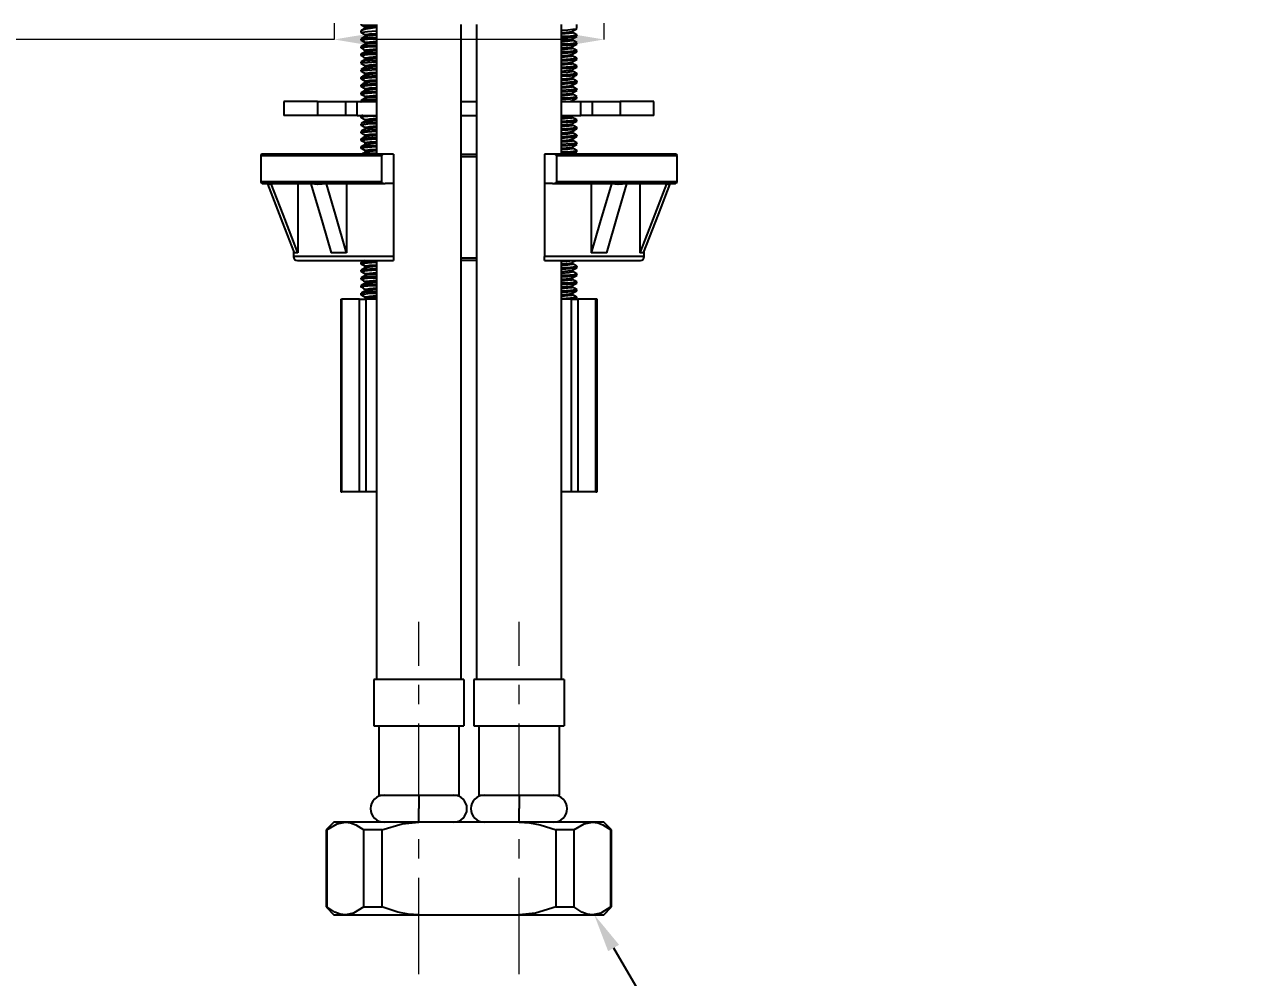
# Model space of a CAD drawing. Extents: x 0 to 790, y 0 to 579.
# Drawn here: x 161.2 to 320.1, y 122.2 to 245.8 of the extents above; entities that cross this region are included whole.
import ezdxf
from ezdxf import colors
from ezdxf.entities.mleader import LeaderData, LeaderLine
from ezdxf.math import Vec2, Vec3

# ---------------------------------------------------------------- set-up
doc = ezdxf.new("R2010")
doc.units = 0
doc.header["$LTSCALE"] = 10
doc.header["$MEASUREMENT"] = 0
doc.header["$PDMODE"] = 3
doc.header["$PDSIZE"] = -10
doc.linetypes.add('CENTER', pattern=[2, 1.25, -0.25, 0.25, -0.25])
doc.layers.get('0').update_dxf_attribs({"linetype": 'CONTINUOUS'})
doc.layers.get('DEFPOINTS').update_dxf_attribs({"linetype": 'CONTINUOUS'})
doc.layers.add('1', color=7, linetype='CONTINUOUS')
doc.layers.add('BODY', color=7, linetype='CONTINUOUS')
doc.styles.add('Daelim Dimension', font='NanumGothic_1.ttf')
doc.styles.get("Standard").update_dxf_attribs({"font": 'GulimChe.ttf'})
doc.dimstyles.new('DEFAULT', dxfattribs={"dimscale": 2, "dimtxt": 2, "dimasz": 2, "dimexe": 0, "dimexo": 2, "dimgap": 1, "dimtad": 1, "dimdec": 0, "dimzin": 9, "dimdsep": 46, "dimtxsty": 'Daelim Dimension', "dimcen": 0.5, "dimclrd": 5, "dimclre": 5, "dimclrt": 256, "dimadec": 1, "dimazin": 0, "dimtfac": 1, "dimtdec": 0, "dimtix": 1, "dimtmove": 0, "dimatfit": 3, "dimfxl": 1, "dimtolj": 1, "dimtzin": 1, "dimlwd": 9, "dimlwe": 9, "dimarcsym": 0})

# ---------------------------------------------------------------- blocks, each defined once
blk = doc.blocks.new('*D9')
at = {"color": 5, "lineweight": 9, "ltscale": 0.5, "transparency": 16777216}
for p, q in [((201.33, 245.98), (201.33, 243.87)), ((236.33, 245.98), (236.33, 243.87)), ((201.33, 243.87), (88.63, 243.87)), ((232.33, 243.87), (205.33, 243.87))]:
    blk.add_line(p, q, dxfattribs=at)
at = {"color": 5, "ltscale": 0.5, "transparency": 16777216}
for points in [[(205.33, 244.53), (205.33, 243.2), (201.33, 243.87)], [(232.33, 244.53), (232.33, 243.2), (236.33, 243.87)]]:
    blk.add_solid(points, dxfattribs=at)
at = {"layer": 'DEFPOINTS', "color": 0, "ltscale": 0.5, "transparency": 16777216}
for p in [(236.33, 243.87), (201.33, 241.98), (236.33, 241.98)]:
    blk.add_point(p, dxfattribs=at)
at = {"color": 7, "ltscale": 0.5, "transparency": 16777216, "insert": (132.82, 252.5), "char_height": 10, "attachment_point": 5, "style": 'Daelim Dimension'}
blk.add_mtext('\\A1;설치구멍 %%C35', dxfattribs=at)

msp = doc.modelspace()

# ---------------------------------------------------------------- linework, layer by layer
at = {"layer": '1', "color": 7, "linetype": 'Continuous'}
for p, q in [((204.81, 245.81), (204.81, 245.76)), ((204.81, 244.97), (204.81, 244.78)), ((205.3, 245.29), (205.3, 245.29)), ((206.81, 245.81), (206.81, 229.01)), ((217.81, 160.87), (217.81, 245.81)), ((219.81, 245.81), (219.81, 160.87)), ((230.81, 229.01), (230.81, 245.81)), ((232.81, 245.28), (232.81, 245.81)), ((204.81, 243.95), (204.81, 243.78)), ((232.81, 244.28), (232.81, 244.45)), ((232.81, 243.28), (232.81, 243.45)), ((204.81, 242.95), (204.81, 242.78)), ((204.81, 241.95), (204.81, 241.78)), ((232.81, 242.28), (232.81, 242.45)), ((204.81, 240.95), (204.81, 240.78)), ((204.81, 239.95), (204.81, 239.78)), ((232.81, 241.28), (232.81, 241.45)), ((232.81, 240.28), (232.81, 240.45)), ((204.81, 238.95), (204.81, 238.78)), ((232.26, 238.96), (232.26, 238.96)), ((232.81, 239.28), (232.81, 239.45)), ((232.81, 238.28), (232.81, 238.45)), ((204.81, 237.95), (204.81, 237.78)), ((204.81, 236.95), (204.81, 236.78)), ((232.24, 237.75), (232.24, 237.95)), ((232.81, 237.28), (232.81, 237.45)), ((194.81, 235.81), (194.81, 234.01)), ((199.18, 235.81), (194.81, 235.81)), ((199.18, 235.81), (202.81, 235.81)), ((199.18, 235.81), (199.18, 234.01)), ((202.81, 235.81), (204.31, 235.81)), ((202.81, 235.81), (202.81, 234.01)), ((204.31, 235.81), (206.81, 235.81)), ((204.31, 234.01), (204.31, 235.81)), ((204.81, 235.95), (204.81, 235.81)), ((217.81, 235.81), (219.81, 235.81)), ((230.81, 235.81), (233.31, 235.81)), ((232.81, 236.28), (232.81, 236.45)), ((233.31, 235.81), (234.81, 235.81)), ((233.31, 234.01), (233.31, 235.81)), ((234.81, 235.81), (238.45, 235.81)), ((234.81, 235.81), (234.81, 234.01)), ((242.81, 235.81), (238.45, 235.81)), ((238.45, 235.81), (238.45, 234.01)), ((242.81, 234.01), (242.81, 235.81)), ((199.18, 234.01), (194.81, 234.01)), ((202.81, 234.01), (199.18, 234.01)), ((204.31, 234.01), (202.81, 234.01)), ((204.31, 234.01), (206.81, 234.01)), ((204.81, 233.95), (204.81, 233.78)), ((217.81, 234.01), (219.81, 234.01)), ((230.81, 234.01), (233.31, 234.01)), ((234.81, 234.01), (233.31, 234.01)), ((238.45, 234.01), (234.81, 234.01)), ((242.81, 234.01), (238.45, 234.01)), ((204.81, 232.95), (204.81, 232.78)), ((232.81, 233.28), (232.81, 233.45)), ((232.81, 232.28), (232.81, 232.45)), ((204.81, 231.95), (204.81, 231.78)), ((204.81, 230.95), (204.81, 230.78)), ((205.37, 230.26), (205.37, 230.45)), ((205.4, 230.49), (205.4, 230.49)), ((232.26, 230.77), (232.25, 230.78)), ((232.81, 231.28), (232.81, 231.45)), ((232.81, 230.28), (232.81, 230.45)), ((191.81, 228.81), (191.81, 225.41)), ((191.81, 228.81), (207.46, 228.81)), ((207.95, 229.01), (192.01, 229.01)), ((204.81, 229.95), (204.81, 229.78)), ((207.46, 228.81), (207.46, 225.41)), ((209.01, 229.01), (207.95, 229.01)), ((209.01, 229.01), (209.01, 225.21)), ((217.81, 229.01), (219.81, 229.01)), ((229.67, 229.01), (228.61, 229.01)), ((228.61, 229.01), (228.61, 225.21)), ((245.61, 229.01), (229.67, 229.01)), ((230.16, 228.81), (230.16, 225.41)), ((230.16, 228.81), (245.81, 228.81)), ((232.81, 229.28), (232.81, 229.45)), ((245.81, 225.41), (245.81, 228.81)), ((217.81, 228.71), (219.81, 228.71)), ((207.46, 225.41), (191.81, 225.41)), ((192.01, 225.21), (207.95, 225.21)), ((192.69, 225.21), (192.69, 225.16)), ((193.16, 225.21), (193.16, 225.16)), ((196.63, 225.21), (196.63, 216.21)), ((198.33, 225.21), (198.33, 225.16)), ((200.34, 225.21), (200.34, 225.16)), ((202.95, 225.21), (202.95, 216.21)), ((209.01, 225.21), (207.95, 225.21)), ((209.01, 225.21), (209.01, 215.71)), ((228.61, 225.21), (228.61, 215.71)), ((229.67, 225.21), (228.61, 225.21)), ((229.67, 225.21), (245.61, 225.21)), ((245.81, 225.41), (230.16, 225.41)), ((234.68, 225.21), (234.68, 216.21)), ((237.29, 225.21), (237.29, 225.16)), ((239.29, 225.21), (239.29, 225.16)), ((241, 225.21), (241, 216.21)), ((244.46, 225.21), (244.46, 225.16)), ((244.93, 225.21), (244.93, 225.16)), ((196.06, 216.46), (196.06, 215.71)), ((196.63, 216.21), (196.16, 216.21)), ((202.95, 216.21), (200.94, 216.21)), ((236.69, 216.21), (234.68, 216.21)), ((241.47, 216.21), (241, 216.21)), ((241.56, 215.71), (241.56, 216.46)), ((209.01, 215.71), (196.06, 215.71)), ((196.56, 215.21), (209.01, 215.21)), ((204.81, 214.95), (204.81, 214.78)), ((206.81, 215.21), (206.81, 160.87)), ((219.81, 215.51), (217.81, 215.51)), ((219.81, 215.21), (217.81, 215.21)), ((241.56, 215.71), (228.61, 215.71)), ((228.61, 215.21), (241.06, 215.21)), ((230.81, 160.87), (230.81, 215.21)), ((232.25, 214.78), (232.25, 214.78)), ((204.81, 213.95), (204.81, 213.78)), ((204.81, 212.95), (204.81, 212.78)), ((205.36, 213.26), (205.36, 213.27)), ((232.81, 214.28), (232.81, 214.45)), ((232.81, 213.28), (232.81, 213.45)), ((204.81, 211.95), (204.81, 211.78)), ((232.81, 212.28), (232.81, 212.45)), ((232.81, 211.28), (232.81, 211.45)), ((202.19, 210.21), (202.19, 185.21)), ((202.19, 210.21), (202.33, 210.21)), ((204.63, 210.21), (202.33, 210.21)), ((202.33, 185.21), (202.33, 210.21)), ((204.63, 185.21), (204.63, 210.21)), ((204.63, 210.21), (205.5, 210.21)), ((204.81, 210.95), (204.81, 210.78)), ((206.81, 210.21), (205.5, 210.21)), ((205.5, 185.21), (205.5, 210.21)), ((232.12, 210.21), (230.81, 210.21)), ((232.12, 185.21), (232.12, 210.21)), ((232.12, 210.21), (232.99, 210.21)), ((232.81, 210.28), (232.81, 210.45)), ((235.29, 210.21), (232.99, 210.21)), ((232.99, 185.21), (232.99, 210.21)), ((235.43, 210.21), (235.29, 210.21)), ((235.29, 185.21), (235.29, 210.21)), ((235.43, 185.21), (235.43, 210.21)), ((202.19, 185.21), (202.33, 185.21)), ((204.63, 185.21), (202.33, 185.21)), ((205.5, 185.21), (204.63, 185.21)), ((206.81, 185.21), (205.5, 185.21)), ((232.12, 185.21), (230.81, 185.21)), ((232.99, 185.21), (232.12, 185.21)), ((235.29, 185.21), (232.99, 185.21)), ((235.29, 185.21), (235.43, 185.21)), ((218.16, 160.87), (206.46, 160.87)), ((206.46, 160.87), (206.46, 154.87)), ((218.16, 160.87), (218.16, 154.87)), ((231.16, 160.87), (219.46, 160.87)), ((219.46, 160.87), (219.46, 154.87)), ((231.16, 160.87), (231.16, 154.87)), ((206.46, 154.87), (218.16, 154.87)), ((207.11, 154.87), (207.11, 145.87)), ((217.51, 154.87), (217.51, 145.87)), ((219.46, 154.87), (231.16, 154.87)), ((220.11, 154.87), (220.11, 145.87)), ((230.51, 154.87), (230.51, 145.87)), ((207.11, 145.87), (217.51, 145.87)), ((212.31, 145.87), (212.31, 144.12)), ((220.11, 145.87), (230.51, 145.87)), ((225.31, 145.87), (225.31, 144.12)), ((212.31, 142.37), (212.31, 144.12)), ((225.31, 142.37), (225.31, 144.12)), ((201.31, 142.37), (200.31, 141.37)), ((202.79, 142.37), (201.31, 142.37)), ((212.31, 142.37), (202.79, 142.37)), ((218.81, 142.37), (212.31, 142.37)), ((225.31, 142.37), (218.81, 142.37)), ((234.84, 142.37), (225.31, 142.37)), ((236.31, 142.37), (234.84, 142.37)), ((237.31, 141.37), (236.31, 142.37)), ((200.31, 141.37), (200.31, 131.37)), ((200.39, 141.37), (200.31, 141.37)), ((200.39, 141.37), (200.39, 131.37)), ((205.18, 131.37), (205.18, 141.37)), ((207.52, 141.37), (205.18, 141.37)), ((207.52, 141.37), (207.52, 131.37)), ((232.44, 141.37), (230.11, 141.37)), ((230.11, 131.37), (230.11, 141.37)), ((232.44, 141.37), (232.44, 131.37)), ((237.31, 141.37), (237.24, 141.37)), ((237.24, 131.37), (237.24, 141.37)), ((237.31, 131.37), (237.31, 141.37)), ((200.31, 131.37), (201.31, 130.37)), ((200.31, 131.37), (200.39, 131.37)), ((201.31, 130.37), (202.79, 130.37)), ((202.79, 130.37), (212.31, 130.37)), ((205.18, 131.37), (207.52, 131.37)), ((212.31, 130.37), (218.81, 130.37)), ((218.81, 130.37), (225.31, 130.37)), ((225.31, 130.37), (234.84, 130.37)), ((230.11, 131.37), (232.44, 131.37)), ((234.84, 130.37), (236.31, 130.37)), ((236.31, 130.37), (237.31, 131.37)), ((237.24, 131.37), (237.31, 131.37))]:
    msp.add_line(p, q, dxfattribs=at)
for points in [[(204.81, 245.76, 0), (204.81, 245.76, 0), (204.81, 245.76, 0), (204.81, 245.76, 0), (204.82, 245.75, 0), (204.95, 245.75, 0), (206.8, 245.71, 0)], [(204.85, 245.03, 0), (204.82, 245, 0), (204.81, 244.97, 0)], [(204.81, 244.78, 0), (204.82, 244.8, 0), (204.85, 244.81, 0), (204.95, 244.83, 0), (205.65, 244.91, 0), (206.8, 244.98, 0)], [(204.82, 244.77, 0), (205.13, 244.59, 0), (205.38, 244.45, 0)], [(204.85, 245.75, 0), (205.3, 245.49, 0)], [(206.81, 245.41, 0), (206.06, 245.31, 0), (205.46, 245.21, 0), (204.89, 245.05, 0)], [(205.31, 245.3, 0), (204.91, 245.07, 0)], [(205.3, 245.49, 0), (205.33, 245.51, 0), (205.37, 245.52, 0), (205.48, 245.55, 0), (205.82, 245.59, 0), (206.8, 245.66, 0)], [(205.3, 245.5, 0), (205.3, 245.29, 0)], [(205.31, 245.3, 0), (205.4, 245.33, 0), (205.52, 245.35, 0), (205.86, 245.39, 0), (206.8, 245.46, 0)], [(230.82, 245.09, 0), (231.65, 245.14, 0), (232.29, 245.19, 0), (232.66, 245.23, 0), (232.8, 245.27, 0)], [(230.83, 244.78, 0), (231.42, 244.83, 0), (231.88, 244.87, 0), (232.14, 244.91, 0), (232.24, 244.95, 0)], [(230.83, 244.58, 0), (231.81, 244.67, 0), (232.21, 244.73, 0), (232.25, 244.75, 0), (232.26, 244.76, 0), (232.26, 244.77, 0), (232.25, 244.78, 0)], [(232.24, 244.95, 0), (232.56, 245.13, 0), (232.8, 245.27, 0)], [(232.26, 244.76, 0), (232.26, 244.87, 0), (232.26, 244.96, 0)], [(232.8, 244.46, 0), (232.5, 244.63, 0), (232.26, 244.77, 0)], [(204.81, 243.78, 0), (204.82, 243.8, 0), (204.85, 243.81, 0), (204.95, 243.83, 0), (205.65, 243.9, 0), (206.8, 243.98, 0)], [(205.38, 244.28, 0), (205.06, 244.1, 0), (204.82, 243.96, 0)], [(206.8, 244.14, 0), (205.97, 244.09, 0), (205.32, 244.04, 0), (204.95, 244, 0), (204.86, 243.97, 0), (204.82, 243.96, 0)], [(204.82, 243.77, 0), (205.12, 243.59, 0), (205.36, 243.46, 0)], [(205.38, 243.28, 0), (205.07, 243.1, 0), (204.82, 242.96, 0)], [(206.8, 243.14, 0), (205.98, 243.09, 0), (205.33, 243.04, 0), (204.96, 243, 0), (204.83, 242.96, 0)], [(205.36, 244.46, 0), (205.37, 244.48, 0), (205.39, 244.49, 0), (205.46, 244.51, 0), (205.96, 244.58, 0), (206.81, 244.65, 0)], [(205.36, 244.46, 0), (205.36, 244.36, 0), (205.36, 244.27, 0)], [(205.36, 244.26, 0), (205.37, 244.28, 0), (205.39, 244.29, 0), (205.46, 244.31, 0), (205.96, 244.38, 0), (206.81, 244.45, 0)], [(205.36, 243.46, 0), (205.37, 243.48, 0), (205.39, 243.49, 0), (205.46, 243.51, 0), (205.96, 243.58, 0), (206.8, 243.65, 0)], [(205.36, 243.46, 0), (205.36, 243.36, 0), (205.36, 243.27, 0)], [(205.38, 243.45, 0), (205.37, 243.45, 0), (205.36, 243.46, 0)], [(205.38, 243.28, 0), (205.47, 243.31, 0), (205.6, 243.33, 0), (205.93, 243.37, 0), (206.8, 243.45, 0)], [(230.81, 243.78, 0), (231.65, 243.85, 0), (232.16, 243.92, 0), (232.24, 243.94, 0), (232.25, 243.95, 0), (232.26, 243.96, 0)], [(230.81, 243.58, 0), (231.65, 243.65, 0), (232.16, 243.72, 0), (232.24, 243.74, 0), (232.25, 243.75, 0), (232.26, 243.76, 0)], [(230.82, 244.09, 0), (231.66, 244.14, 0), (232.31, 244.19, 0), (232.68, 244.23, 0), (232.76, 244.25, 0), (232.8, 244.27, 0)], [(230.82, 243.09, 0), (231.64, 243.14, 0), (232.29, 243.19, 0), (232.66, 243.23, 0), (232.79, 243.26, 0)], [(232.81, 244.45, 0), (232.8, 244.43, 0), (232.78, 244.42, 0), (232.67, 244.4, 0), (231.97, 244.32, 0), (230.83, 244.25, 0)], [(232.81, 243.45, 0), (232.8, 243.43, 0), (232.78, 243.42, 0), (232.67, 243.4, 0), (231.97, 243.32, 0), (230.83, 243.25, 0)], [(232.24, 242.94, 0), (232.56, 243.13, 0), (232.8, 243.27, 0)], [(232.25, 243.95, 0), (232.56, 244.13, 0), (232.81, 244.27, 0)], [(232.26, 243.76, 0), (232.26, 243.87, 0), (232.26, 243.96, 0)], [(232.8, 243.46, 0), (232.5, 243.63, 0), (232.26, 243.77, 0)], [(204.81, 242.78, 0), (204.82, 242.79, 0), (204.85, 242.81, 0), (204.95, 242.83, 0), (205.65, 242.9, 0), (206.8, 242.98, 0)], [(205.37, 242.28, 0), (205.06, 242.1, 0), (204.81, 241.96, 0)], [(204.81, 241.78, 0), (204.82, 241.8, 0), (204.85, 241.81, 0), (204.95, 241.83, 0), (205.65, 241.91, 0), (206.8, 241.98, 0)], [(204.82, 242.77, 0), (205.13, 242.59, 0), (205.38, 242.45, 0)], [(206.8, 242.14, 0), (205.96, 242.09, 0), (205.31, 242.04, 0), (204.95, 241.99, 0), (204.86, 241.97, 0), (204.82, 241.96, 0)], [(204.82, 241.77, 0), (205.14, 241.59, 0), (205.38, 241.45, 0)], [(205.36, 242.46, 0), (205.37, 242.48, 0), (205.39, 242.49, 0), (205.46, 242.51, 0), (205.97, 242.58, 0), (206.81, 242.65, 0)], [(205.36, 242.46, 0), (205.36, 242.36, 0), (205.36, 242.27, 0)], [(205.36, 241.46, 0), (205.37, 241.48, 0), (205.39, 241.49, 0), (205.46, 241.51, 0), (205.97, 241.58, 0), (206.81, 241.65, 0)], [(205.37, 242.28, 0), (205.46, 242.31, 0), (205.59, 242.33, 0), (205.92, 242.37, 0), (206.81, 242.45, 0)], [(230.82, 242.09, 0), (231.66, 242.14, 0), (232.31, 242.19, 0), (232.67, 242.23, 0), (232.76, 242.25, 0), (232.8, 242.27, 0)], [(230.82, 241.78, 0), (231.66, 241.85, 0), (232.16, 241.92, 0), (232.23, 241.94, 0), (232.25, 241.95, 0), (232.26, 241.96, 0)], [(230.82, 241.58, 0), (231.66, 241.65, 0), (232.16, 241.72, 0), (232.23, 241.74, 0), (232.25, 241.75, 0), (232.26, 241.76, 0)], [(230.83, 242.78, 0), (231.41, 242.83, 0), (231.87, 242.87, 0), (232.13, 242.91, 0), (232.24, 242.94, 0)], [(230.83, 242.58, 0), (231.66, 242.65, 0), (232.16, 242.72, 0), (232.24, 242.74, 0), (232.26, 242.75, 0), (232.26, 242.76, 0)], [(232.81, 242.45, 0), (232.8, 242.43, 0), (232.78, 242.42, 0), (232.67, 242.4, 0), (231.97, 242.33, 0), (230.83, 242.25, 0)], [(232.26, 242.77, 0), (232.25, 242.78, 0), (232.25, 242.78, 0)], [(232.25, 241.95, 0), (232.56, 242.13, 0), (232.81, 242.27, 0)], [(232.81, 241.46, 0), (232.5, 241.64, 0), (232.25, 241.78, 0)], [(232.26, 242.76, 0), (232.26, 242.87, 0), (232.26, 242.96, 0)], [(232.81, 242.46, 0), (232.5, 242.63, 0), (232.26, 242.77, 0)], [(232.26, 241.76, 0), (232.26, 241.87, 0), (232.26, 241.96, 0)], [(204.81, 240.78, 0), (204.82, 240.8, 0), (204.85, 240.81, 0), (204.95, 240.83, 0), (205.65, 240.9, 0), (206.8, 240.98, 0)], [(204.81, 239.78, 0), (204.82, 239.79, 0), (204.85, 239.81, 0), (204.95, 239.83, 0), (205.65, 239.9, 0), (206.8, 239.98, 0)], [(205.38, 241.28, 0), (205.07, 241.1, 0), (204.82, 240.96, 0)], [(204.82, 240.77, 0), (205.12, 240.6, 0), (205.36, 240.46, 0)], [(205.38, 240.28, 0), (205.07, 240.1, 0), (204.82, 239.96, 0)], [(206.8, 240.14, 0), (205.97, 240.09, 0), (205.32, 240.04, 0), (204.96, 240, 0), (204.82, 239.96, 0)], [(206.8, 241.14, 0), (205.97, 241.09, 0), (205.32, 241.04, 0), (204.96, 241, 0), (204.83, 240.96, 0)], [(205.36, 241.46, 0), (205.36, 241.36, 0), (205.36, 241.27, 0)], [(205.36, 241.26, 0), (205.37, 241.28, 0), (205.39, 241.29, 0), (205.46, 241.31, 0), (205.97, 241.38, 0), (206.81, 241.45, 0)], [(205.36, 240.46, 0), (205.37, 240.48, 0), (205.39, 240.49, 0), (205.46, 240.51, 0), (205.96, 240.58, 0), (206.8, 240.65, 0)], [(205.36, 240.46, 0), (205.36, 240.36, 0), (205.36, 240.27, 0)], [(205.38, 240.28, 0), (205.46, 240.31, 0), (205.59, 240.33, 0), (205.92, 240.37, 0), (206.8, 240.45, 0)], [(230.82, 241.09, 0), (231.65, 241.14, 0), (232.3, 241.19, 0), (232.67, 241.23, 0), (232.76, 241.25, 0), (232.8, 241.27, 0)], [(230.82, 240.78, 0), (231.65, 240.85, 0), (232.16, 240.92, 0), (232.24, 240.94, 0), (232.25, 240.95, 0), (232.26, 240.96, 0)], [(230.82, 240.58, 0), (231.66, 240.65, 0), (232.16, 240.72, 0), (232.24, 240.74, 0), (232.25, 240.75, 0), (232.26, 240.76, 0)], [(230.82, 240.09, 0), (231.97, 240.16, 0), (232.67, 240.23, 0), (232.78, 240.26, 0), (232.8, 240.27, 0), (232.81, 240.28, 0)], [(232.81, 241.45, 0), (232.8, 241.43, 0), (232.78, 241.42, 0), (232.67, 241.4, 0), (231.97, 241.32, 0), (230.83, 241.25, 0)], [(232.81, 240.45, 0), (232.8, 240.43, 0), (232.78, 240.42, 0), (232.67, 240.4, 0), (231.97, 240.32, 0), (230.83, 240.25, 0)], [(230.83, 239.78, 0), (231.42, 239.83, 0), (231.88, 239.87, 0), (232.15, 239.92, 0), (232.25, 239.95, 0)], [(232.25, 240.95, 0), (232.56, 241.13, 0), (232.8, 241.27, 0)], [(232.8, 240.46, 0), (232.49, 240.64, 0), (232.25, 240.78, 0)], [(232.25, 239.95, 0), (232.56, 240.13, 0), (232.81, 240.27, 0)], [(232.26, 240.76, 0), (232.26, 240.87, 0), (232.26, 240.96, 0)], [(232.26, 239.76, 0), (232.26, 239.87, 0), (232.26, 239.96, 0)], [(206.8, 239.14, 0), (205.65, 239.07, 0), (204.95, 238.99, 0), (204.85, 238.97, 0), (204.82, 238.96, 0), (204.81, 238.95, 0)], [(204.81, 238.78, 0), (204.82, 238.79, 0), (204.85, 238.81, 0), (204.95, 238.83, 0), (205.65, 238.9, 0), (206.8, 238.98, 0)], [(204.82, 239.77, 0), (205.12, 239.59, 0), (205.36, 239.46, 0)], [(205.38, 239.28, 0), (205.07, 239.1, 0), (204.82, 238.96, 0)], [(204.82, 238.77, 0), (205.12, 238.59, 0), (205.36, 238.46, 0)], [(205.36, 239.46, 0), (205.37, 239.48, 0), (205.39, 239.49, 0), (205.46, 239.51, 0), (205.96, 239.58, 0), (206.81, 239.65, 0)], [(205.36, 239.46, 0), (205.36, 239.36, 0), (205.36, 239.27, 0)], [(205.36, 238.46, 0), (205.37, 238.48, 0), (205.39, 238.49, 0), (205.46, 238.51, 0), (205.97, 238.58, 0), (206.8, 238.65, 0)], [(205.36, 238.46, 0), (205.36, 238.36, 0), (205.36, 238.27, 0)], [(205.36, 238.26, 0), (205.37, 238.28, 0), (205.39, 238.29, 0), (205.46, 238.31, 0), (205.97, 238.38, 0), (206.8, 238.45, 0)], [(205.38, 239.28, 0), (205.47, 239.31, 0), (205.6, 239.33, 0), (205.93, 239.37, 0), (206.81, 239.45, 0)], [(230.82, 239.09, 0), (231.97, 239.16, 0), (232.67, 239.23, 0), (232.78, 239.26, 0), (232.8, 239.27, 0), (232.81, 239.28, 0)], [(230.82, 238.78, 0), (231.41, 238.83, 0), (231.87, 238.87, 0), (232.14, 238.91, 0), (232.24, 238.95, 0)], [(230.82, 238.58, 0), (231.66, 238.65, 0), (232.16, 238.72, 0), (232.24, 238.74, 0), (232.26, 238.75, 0), (232.26, 238.76, 0)], [(230.83, 239.58, 0), (231.66, 239.65, 0), (232.16, 239.72, 0), (232.24, 239.74, 0), (232.26, 239.75, 0), (232.26, 239.76, 0)], [(232.81, 239.45, 0), (232.8, 239.43, 0), (232.78, 239.42, 0), (232.67, 239.4, 0), (231.97, 239.32, 0), (230.83, 239.25, 0)], [(232.8, 238.46, 0), (232.81, 238.45, 0), (232.81, 238.44, 0), (232.79, 238.43, 0), (232.72, 238.41, 0), (232.42, 238.36, 0), (231.91, 238.32, 0), (230.83, 238.25, 0)], [(232.24, 238.94, 0), (232.56, 239.13, 0), (232.8, 239.27, 0)], [(232.8, 239.46, 0), (232.5, 239.63, 0), (232.26, 239.77, 0)], [(232.26, 238.76, 0), (232.26, 238.87, 0), (232.26, 238.96, 0)], [(232.81, 238.46, 0), (232.5, 238.63, 0), (232.26, 238.77, 0)], [(205.37, 238.28, 0), (205.06, 238.1, 0), (204.81, 237.96, 0)], [(204.81, 237.78, 0), (204.82, 237.8, 0), (204.85, 237.81, 0), (204.95, 237.83, 0), (205.65, 237.91, 0), (206.8, 237.98, 0)], [(206.8, 237.14, 0), (205.65, 237.07, 0), (204.95, 237, 0), (204.85, 236.97, 0), (204.82, 236.96, 0), (204.81, 236.95, 0)], [(204.81, 236.78, 0), (204.82, 236.8, 0), (204.85, 236.81, 0), (204.95, 236.83, 0), (205.65, 236.9, 0), (206.8, 236.98, 0)], [(204.81, 236.77, 0), (205.13, 236.59, 0), (205.37, 236.45, 0)], [(206.8, 238.14, 0), (205.96, 238.09, 0), (205.31, 238.04, 0), (204.95, 237.99, 0), (204.86, 237.98, 0), (204.82, 237.96, 0)], [(204.82, 237.77, 0), (205.13, 237.59, 0), (205.36, 237.46, 0)], [(205.38, 237.28, 0), (205.07, 237.1, 0), (204.82, 236.96, 0)], [(205.36, 237.46, 0), (205.37, 237.48, 0), (205.39, 237.49, 0), (205.46, 237.51, 0), (205.96, 237.58, 0), (206.8, 237.65, 0)], [(205.36, 237.46, 0), (205.36, 237.36, 0), (205.36, 237.27, 0)], [(205.38, 237.28, 0), (205.47, 237.31, 0), (205.59, 237.33, 0), (205.92, 237.37, 0), (206.8, 237.45, 0)], [(230.82, 238.09, 0), (231.64, 238.14, 0), (232.28, 238.19, 0), (232.65, 238.23, 0), (232.79, 238.26, 0)], [(230.82, 237.78, 0), (231.41, 237.83, 0), (231.88, 237.87, 0), (232.14, 237.91, 0), (232.24, 237.95, 0)], [(230.82, 237.58, 0), (231.41, 237.63, 0), (231.88, 237.67, 0), (232.14, 237.71, 0), (232.24, 237.75, 0)], [(230.82, 237.09, 0), (231.66, 237.14, 0), (232.31, 237.19, 0), (232.67, 237.23, 0), (232.76, 237.25, 0), (232.8, 237.27, 0)], [(230.82, 236.78, 0), (231.42, 236.83, 0), (231.89, 236.88, 0), (232.15, 236.92, 0), (232.25, 236.95, 0)], [(230.82, 236.58, 0), (231.66, 236.65, 0), (232.16, 236.72, 0), (232.24, 236.74, 0), (232.25, 236.75, 0), (232.26, 236.76, 0)], [(232.79, 237.43, 0), (232.67, 237.4, 0), (232.49, 237.37, 0), (232.03, 237.33, 0), (230.83, 237.25, 0)], [(232.07, 237.9, 0), (232.36, 238.08, 0), (232.59, 238.22, 0)], [(232.24, 237.95, 0), (232.26, 237.96, 0), (232.26, 237.96, 0), (232.26, 237.97, 0), (232.25, 237.98, 0)], [(232.24, 237.75, 0), (232.26, 237.76, 0), (232.26, 237.76, 0), (232.26, 237.77, 0), (232.24, 237.78, 0)], [(232.72, 237.48, 0), (232.45, 237.64, 0), (232.24, 237.76, 0)], [(232.8, 236.46, 0), (232.49, 236.64, 0), (232.24, 236.78, 0)], [(232.25, 237.95, 0), (232.55, 238.12, 0), (232.79, 238.26, 0)], [(232.25, 237.78, 0), (232.25, 237.88, 0), (232.25, 237.95, 0)], [(232.79, 237.43, 0), (232.49, 237.61, 0), (232.25, 237.75, 0)], [(232.25, 236.95, 0), (232.56, 237.13, 0), (232.81, 237.27, 0)], [(232.26, 236.76, 0), (232.26, 236.87, 0), (232.26, 236.96, 0)], [(232.79, 238.26, 0), (232.81, 238.27, 0), (232.81, 238.28, 0)], [(232.81, 237.45, 0), (232.81, 237.44, 0), (232.79, 237.43, 0)], [(204.81, 235.78, 0), (204.82, 235.79, 0), (204.85, 235.81, 0), (204.95, 235.83, 0), (205.65, 235.9, 0), (206.8, 235.98, 0)], [(205.38, 236.28, 0), (205.06, 236.1, 0), (204.82, 235.96, 0)], [(206.8, 236.14, 0), (205.97, 236.09, 0), (205.32, 236.04, 0), (204.96, 235.99, 0), (204.86, 235.98, 0), (204.82, 235.96, 0)], [(205.36, 236.46, 0), (205.37, 236.48, 0), (205.39, 236.49, 0), (205.46, 236.51, 0), (205.96, 236.58, 0), (206.8, 236.65, 0)], [(205.36, 236.46, 0), (205.36, 236.36, 0), (205.36, 236.27, 0)], [(205.38, 236.28, 0), (205.47, 236.31, 0), (205.59, 236.33, 0), (205.92, 236.37, 0), (206.8, 236.45, 0)], [(230.82, 236.09, 0), (231.97, 236.16, 0), (232.67, 236.23, 0), (232.78, 236.26, 0), (232.8, 236.27, 0), (232.81, 236.28, 0)], [(232.81, 236.45, 0), (232.8, 236.43, 0), (232.78, 236.42, 0), (232.67, 236.4, 0), (231.97, 236.32, 0), (230.83, 236.25, 0)], [(231.22, 235.81, 0), (231.98, 235.89, 0), (232.17, 235.92, 0), (232.25, 235.95, 0)], [(232.25, 235.95, 0), (232.56, 236.13, 0), (232.81, 236.27, 0)], [(232.26, 235.81, 0), (232.26, 235.89, 0), (232.26, 235.96, 0)], [(204.82, 233.77, 0), (204.81, 233.78, 0), (204.82, 233.79, 0), (204.83, 233.8, 0), (204.9, 233.82, 0), (205.2, 233.86, 0), (205.7, 233.91, 0), (206.8, 233.98, 0)], [(204.91, 234.01, 0), (204.86, 233.98, 0), (204.82, 233.96, 0)], [(204.82, 233.77, 0), (205.13, 233.59, 0), (205.38, 233.45, 0)], [(205.06, 234.01, 0), (204.95, 233.99, 0), (204.89, 233.98, 0), (204.85, 233.97, 0), (204.83, 233.96, 0)], [(205.36, 233.46, 0), (205.37, 233.48, 0), (205.39, 233.49, 0), (205.46, 233.51, 0), (205.96, 233.58, 0), (206.8, 233.65, 0)], [(230.82, 233.78, 0), (231.41, 233.83, 0), (231.87, 233.87, 0), (232.14, 233.91, 0), (232.24, 233.95, 0)], [(230.82, 233.58, 0), (231.66, 233.65, 0), (232.16, 233.72, 0), (232.24, 233.74, 0), (232.25, 233.75, 0), (232.26, 233.76, 0)], [(232.24, 233.95, 0), (232.31, 233.98, 0), (232.36, 234.01, 0)], [(232.8, 233.46, 0), (232.49, 233.64, 0), (232.24, 233.78, 0)], [(232.26, 233.76, 0), (232.26, 233.87, 0), (232.26, 233.96, 0)], [(204.82, 232.77, 0), (204.81, 232.78, 0), (204.82, 232.79, 0), (204.83, 232.8, 0), (204.9, 232.82, 0), (205.2, 232.86, 0), (205.71, 232.91, 0), (206.8, 232.98, 0)], [(204.81, 231.78, 0), (204.82, 231.79, 0), (204.85, 231.81, 0), (204.95, 231.83, 0), (205.65, 231.9, 0), (206.8, 231.98, 0)], [(205.38, 233.28, 0), (205.06, 233.1, 0), (204.82, 232.96, 0)], [(206.8, 233.14, 0), (205.97, 233.09, 0), (205.32, 233.04, 0), (204.95, 233, 0), (204.86, 232.97, 0), (204.82, 232.96, 0)], [(204.82, 232.77, 0), (205.13, 232.59, 0), (205.38, 232.45, 0)], [(205.38, 232.28, 0), (205.07, 232.1, 0), (204.82, 231.96, 0)], [(206.8, 232.14, 0), (205.98, 232.09, 0), (205.33, 232.04, 0), (204.97, 232, 0), (204.83, 231.96, 0)], [(205.36, 233.46, 0), (205.36, 233.36, 0), (205.36, 233.27, 0)], [(205.36, 232.46, 0), (205.37, 232.48, 0), (205.39, 232.49, 0), (205.46, 232.51, 0), (205.97, 232.58, 0), (206.81, 232.65, 0)], [(205.36, 232.46, 0), (205.36, 232.36, 0), (205.36, 232.27, 0)], [(205.36, 232.26, 0), (205.37, 232.28, 0), (205.39, 232.29, 0), (205.46, 232.31, 0), (205.97, 232.38, 0), (206.81, 232.45, 0)], [(205.38, 233.28, 0), (205.46, 233.31, 0), (205.59, 233.33, 0), (205.92, 233.37, 0), (206.8, 233.45, 0)], [(232.81, 233.45, 0), (232.8, 233.43, 0), (232.78, 233.42, 0), (232.67, 233.4, 0), (231.97, 233.32, 0), (230.82, 233.25, 0)], [(230.82, 233.09, 0), (231.66, 233.14, 0), (232.31, 233.19, 0), (232.68, 233.23, 0), (232.77, 233.25, 0), (232.8, 233.27, 0)], [(230.82, 232.09, 0), (231.65, 232.14, 0), (232.29, 232.19, 0), (232.66, 232.23, 0), (232.8, 232.27, 0)], [(230.83, 232.78, 0), (231.43, 232.83, 0), (231.89, 232.88, 0), (232.15, 232.92, 0), (232.25, 232.95, 0)], [(230.83, 232.58, 0), (231.81, 232.67, 0), (232.21, 232.73, 0), (232.25, 232.75, 0), (232.26, 232.76, 0), (232.26, 232.77, 0), (232.25, 232.78, 0)], [(232.81, 232.45, 0), (232.8, 232.43, 0), (232.78, 232.42, 0), (232.67, 232.4, 0), (231.97, 232.32, 0), (230.83, 232.25, 0)], [(232.24, 231.94, 0), (232.56, 232.13, 0), (232.8, 232.27, 0)], [(232.25, 232.95, 0), (232.56, 233.13, 0), (232.81, 233.27, 0)], [(232.26, 232.76, 0), (232.26, 232.87, 0), (232.26, 232.96, 0)], [(232.8, 232.46, 0), (232.5, 232.63, 0), (232.26, 232.77, 0)], [(205.37, 231.28, 0), (205.06, 231.1, 0), (204.81, 230.96, 0)], [(206.8, 231.14, 0), (205.65, 231.07, 0), (204.95, 230.99, 0), (204.85, 230.97, 0), (204.82, 230.96, 0), (204.81, 230.95, 0)], [(204.81, 230.78, 0), (204.82, 230.79, 0), (204.85, 230.81, 0), (204.95, 230.83, 0), (205.65, 230.9, 0), (206.81, 230.98, 0)], [(204.82, 231.77, 0), (205.12, 231.59, 0), (205.36, 231.46, 0)], [(205.37, 230.45, 0), (205.07, 230.63, 0), (204.83, 230.77, 0)], [(204.86, 230.82, 0), (205.16, 230.64, 0), (205.4, 230.49, 0)], [(205.36, 231.46, 0), (205.37, 231.48, 0), (205.39, 231.49, 0), (205.46, 231.51, 0), (205.96, 231.58, 0), (206.8, 231.65, 0)], [(205.36, 231.46, 0), (205.36, 231.36, 0), (205.36, 231.27, 0)], [(205.38, 231.45, 0), (205.37, 231.45, 0), (205.36, 231.46, 0)], [(205.37, 231.28, 0), (205.46, 231.31, 0), (205.58, 231.33, 0), (205.92, 231.37, 0), (206.8, 231.45, 0)], [(205.38, 230.48, 0), (205.48, 230.51, 0), (205.6, 230.54, 0), (205.94, 230.58, 0), (206.81, 230.65, 0)], [(205.38, 230.48, 0), (205.38, 230.37, 0), (205.38, 230.28, 0)], [(205.46, 230.31, 0), (206.05, 230.39, 0), (206.81, 230.45, 0)], [(230.81, 231.78, 0), (231.65, 231.85, 0), (232.16, 231.92, 0), (232.24, 231.94, 0), (232.26, 231.95, 0), (232.26, 231.96, 0)], [(230.81, 231.58, 0), (231.65, 231.65, 0), (232.16, 231.72, 0), (232.24, 231.74, 0), (232.26, 231.75, 0), (232.26, 231.76, 0)], [(230.82, 231.09, 0), (231.66, 231.14, 0), (232.3, 231.19, 0), (232.67, 231.23, 0), (232.76, 231.25, 0), (232.8, 231.27, 0)], [(232.81, 231.45, 0), (232.8, 231.43, 0), (232.78, 231.42, 0), (232.67, 231.4, 0), (231.97, 231.33, 0), (230.83, 231.25, 0)], [(230.83, 230.78, 0), (231.42, 230.83, 0), (231.88, 230.87, 0), (232.15, 230.92, 0), (232.25, 230.95, 0)], [(230.83, 230.58, 0), (231.66, 230.65, 0), (232.16, 230.72, 0), (232.24, 230.74, 0), (232.26, 230.75, 0), (232.26, 230.76, 0)], [(232.81, 230.45, 0), (232.8, 230.43, 0), (232.78, 230.42, 0), (232.67, 230.4, 0), (231.97, 230.32, 0), (230.83, 230.25, 0)], [(232.25, 230.95, 0), (232.56, 231.13, 0), (232.81, 231.27, 0)], [(232.26, 231.76, 0), (232.26, 231.87, 0), (232.26, 231.96, 0)], [(232.8, 231.46, 0), (232.5, 231.63, 0), (232.26, 231.77, 0)], [(232.26, 230.76, 0), (232.26, 230.87, 0), (232.26, 230.96, 0)], [(232.81, 230.46, 0), (232.5, 230.63, 0), (232.26, 230.77, 0)], [(206.8, 230.14, 0), (205.65, 230.07, 0), (204.95, 230, 0), (204.85, 229.97, 0), (204.82, 229.96, 0), (204.81, 229.95, 0)], [(204.82, 229.77, 0), (204.81, 229.78, 0), (204.82, 229.79, 0), (204.83, 229.8, 0), (204.9, 229.82, 0), (205.21, 229.86, 0), (205.71, 229.91, 0), (206.8, 229.98, 0)], [(204.82, 229.77, 0), (205.13, 229.59, 0), (205.37, 229.45, 0)], [(205.38, 229.28, 0), (205.12, 229.13, 0), (204.91, 229.01, 0)], [(205.46, 230.31, 0), (205.15, 230.13, 0), (204.92, 229.99, 0)], [(206.8, 229.14, 0), (206.07, 229.1, 0), (205.66, 229.07, 0), (205.32, 229.04, 0), (205.06, 229.01, 0)], [(205.36, 229.46, 0), (205.37, 229.48, 0), (205.39, 229.49, 0), (205.46, 229.51, 0), (205.97, 229.58, 0), (206.81, 229.65, 0)], [(205.36, 229.46, 0), (205.36, 229.36, 0), (205.36, 229.27, 0)], [(205.36, 229.26, 0), (205.37, 229.28, 0), (205.39, 229.29, 0), (205.46, 229.31, 0), (205.97, 229.38, 0), (206.81, 229.45, 0)], [(205.38, 230.28, 0), (205.4, 230.29, 0), (205.41, 230.3, 0)], [(207.95, 229.01, 0), (207.67, 228.98, 0), (207.54, 228.92, 0), (207.46, 228.81, 0)], [(230.16, 228.81, 0), (230.08, 228.92, 0), (229.95, 228.98, 0), (229.67, 229.01, 0)], [(230.82, 230.09, 0), (231.65, 230.14, 0), (232.3, 230.19, 0), (232.66, 230.23, 0), (232.8, 230.27, 0)], [(230.82, 229.09, 0), (231.66, 229.14, 0), (232.31, 229.19, 0), (232.67, 229.23, 0), (232.76, 229.25, 0), (232.8, 229.27, 0)], [(230.83, 229.78, 0), (231.42, 229.83, 0), (231.88, 229.87, 0), (232.14, 229.91, 0), (232.24, 229.95, 0)], [(230.83, 229.58, 0), (231.66, 229.65, 0), (232.16, 229.72, 0), (232.24, 229.74, 0), (232.25, 229.75, 0), (232.26, 229.76, 0)], [(232.81, 229.45, 0), (232.8, 229.43, 0), (232.78, 229.42, 0), (232.67, 229.4, 0), (231.97, 229.32, 0), (230.83, 229.25, 0)], [(232.24, 229.95, 0), (232.56, 230.13, 0), (232.8, 230.27, 0)], [(232.26, 229.77, 0), (232.25, 229.78, 0), (232.24, 229.78, 0)], [(232.26, 229.76, 0), (232.26, 229.87, 0), (232.26, 229.96, 0)], [(232.8, 229.46, 0), (232.5, 229.63, 0), (232.26, 229.77, 0)], [(232.36, 229.01, 0), (232.61, 229.16, 0), (232.81, 229.27, 0)], [(192.69, 225.16, 0), (194.65, 220.1, 0), (196.16, 216.21, 0)], [(193.16, 225.16, 0), (192.9, 225.05, 0), (192.69, 225.16, 0)], [(196.63, 216.21, 0), (194.71, 221.17, 0), (193.16, 225.16, 0)], [(200.34, 225.16, 0), (199.21, 225.05, 0), (198.33, 225.16, 0)], [(198.33, 225.16, 0), (199.81, 220.1, 0), (200.94, 216.21, 0)], [(202.95, 216.21, 0), (201.5, 221.17, 0), (200.34, 225.16, 0)], [(207.46, 225.41, 0), (207.54, 225.3, 0), (207.67, 225.25, 0), (207.95, 225.21, 0)], [(229.67, 225.21, 0), (229.95, 225.25, 0), (230.08, 225.3, 0), (230.16, 225.41, 0)], [(237.29, 225.16, 0), (235.81, 220.1, 0), (234.68, 216.21, 0)], [(236.69, 216.21, 0), (238.13, 221.17, 0), (239.29, 225.16, 0)], [(239.29, 225.16, 0), (238.17, 225.05, 0), (237.29, 225.16, 0)], [(244.46, 225.16, 0), (242.5, 220.1, 0), (241, 216.21, 0)], [(241.47, 216.21, 0), (243.39, 221.17, 0), (244.93, 225.16, 0)], [(244.93, 225.16, 0), (244.67, 225.05, 0), (244.46, 225.16, 0)], [(206.8, 215.14, 0), (205.65, 215.07, 0), (204.95, 215, 0), (204.85, 214.97, 0), (204.82, 214.96, 0), (204.81, 214.95, 0)], [(204.81, 214.78, 0), (204.82, 214.8, 0), (204.85, 214.81, 0), (204.95, 214.83, 0), (205.65, 214.9, 0), (206.8, 214.98, 0)], [(204.81, 214.77, 0), (205.13, 214.59, 0), (205.37, 214.45, 0)], [(205.3, 215.21, 0), (205.1, 215.09, 0), (204.93, 214.99, 0)], [(205.36, 214.46, 0), (205.37, 214.48, 0), (205.39, 214.49, 0), (205.46, 214.51, 0), (205.96, 214.58, 0), (206.81, 214.65, 0)], [(209.01, 215.71, 0), (209.01, 215.25, 0), (209.01, 215.21, 0), (209.01, 215.21, 0), (209.01, 215.21, 0), (209.01, 215.21, 0)], [(228.61, 215.21, 0), (228.61, 215.21, 0), (228.61, 215.21, 0), (228.61, 215.21, 0), (228.61, 215.25, 0), (228.61, 215.71, 0)], [(230.82, 215.09, 0), (231.53, 215.13, 0), (231.92, 215.16, 0), (232.26, 215.19, 0), (232.52, 215.21, 0)], [(230.83, 214.78, 0), (231.42, 214.83, 0), (231.88, 214.87, 0), (232.14, 214.91, 0), (232.25, 214.95, 0)], [(230.83, 214.58, 0), (231.66, 214.65, 0), (232.16, 214.72, 0), (232.24, 214.74, 0), (232.25, 214.75, 0), (232.26, 214.76, 0)], [(232.8, 214.46, 0), (232.49, 214.64, 0), (232.24, 214.78, 0)], [(232.25, 214.95, 0), (232.5, 215.1, 0), (232.7, 215.21, 0)], [(232.26, 214.76, 0), (232.26, 214.87, 0), (232.26, 214.95, 0)], [(204.81, 213.78, 0), (204.82, 213.79, 0), (204.85, 213.81, 0), (204.95, 213.83, 0), (205.65, 213.9, 0), (206.8, 213.98, 0)], [(204.81, 212.78, 0), (204.82, 212.79, 0), (204.85, 212.81, 0), (204.95, 212.83, 0), (205.65, 212.9, 0), (206.8, 212.98, 0)], [(205.38, 214.28, 0), (205.07, 214.1, 0), (204.82, 213.96, 0)], [(206.8, 214.14, 0), (205.97, 214.09, 0), (205.32, 214.04, 0), (204.96, 214, 0), (204.86, 213.98, 0), (204.82, 213.96, 0)], [(204.82, 213.77, 0), (205.12, 213.59, 0), (205.36, 213.46, 0)], [(205.38, 213.28, 0), (205.06, 213.1, 0), (204.82, 212.96, 0)], [(206.8, 213.14, 0), (205.97, 213.09, 0), (205.32, 213.04, 0), (204.95, 212.99, 0), (204.86, 212.98, 0), (204.82, 212.96, 0)], [(205.36, 214.46, 0), (205.36, 214.36, 0), (205.36, 214.27, 0)], [(205.36, 213.46, 0), (205.37, 213.48, 0), (205.39, 213.49, 0), (205.46, 213.51, 0), (205.96, 213.58, 0), (206.8, 213.65, 0)], [(205.36, 213.46, 0), (205.36, 213.36, 0), (205.36, 213.27, 0)], [(205.38, 214.28, 0), (205.47, 214.31, 0), (205.59, 214.33, 0), (205.92, 214.37, 0), (206.81, 214.45, 0)], [(205.38, 213.28, 0), (205.46, 213.31, 0), (205.59, 213.33, 0), (205.92, 213.37, 0), (206.8, 213.45, 0)], [(230.82, 214.09, 0), (231.97, 214.16, 0), (232.67, 214.23, 0), (232.78, 214.26, 0), (232.8, 214.27, 0), (232.81, 214.28, 0)], [(230.82, 213.78, 0), (231.66, 213.85, 0), (232.16, 213.92, 0), (232.24, 213.94, 0), (232.26, 213.95, 0), (232.26, 213.96, 0)], [(230.82, 213.58, 0), (231.8, 213.67, 0), (232.21, 213.73, 0), (232.25, 213.75, 0), (232.26, 213.76, 0), (232.26, 213.77, 0), (232.25, 213.78, 0)], [(230.82, 213.09, 0), (231.64, 213.14, 0), (232.29, 213.19, 0), (232.66, 213.23, 0), (232.79, 213.27, 0)], [(230.82, 212.78, 0), (231.41, 212.83, 0), (231.87, 212.87, 0), (232.13, 212.91, 0), (232.24, 212.94, 0)], [(232.81, 214.45, 0), (232.8, 214.43, 0), (232.78, 214.42, 0), (232.67, 214.4, 0), (231.97, 214.32, 0), (230.83, 214.25, 0)], [(232.8, 213.46, 0), (232.81, 213.45, 0), (232.81, 213.45, 0), (232.81, 213.44, 0), (232.79, 213.43, 0), (232.73, 213.41, 0), (232.42, 213.36, 0), (231.92, 213.32, 0), (230.83, 213.25, 0)], [(232.24, 212.94, 0), (232.55, 213.13, 0), (232.8, 213.27, 0)], [(232.25, 213.95, 0), (232.56, 214.13, 0), (232.81, 214.27, 0)], [(232.26, 213.76, 0), (232.26, 213.87, 0), (232.26, 213.96, 0)], [(232.81, 213.46, 0), (232.5, 213.63, 0), (232.26, 213.77, 0)], [(232.26, 212.76, 0), (232.26, 212.87, 0), (232.26, 212.96, 0)], [(204.83, 211.77, 0), (204.81, 211.78, 0), (204.82, 211.79, 0), (204.83, 211.8, 0), (204.89, 211.82, 0), (205.2, 211.86, 0), (205.7, 211.91, 0), (206.8, 211.98, 0)], [(204.82, 212.77, 0), (205.13, 212.59, 0), (205.38, 212.45, 0)], [(205.38, 212.28, 0), (205.06, 212.1, 0), (204.82, 211.96, 0)], [(204.82, 211.77, 0), (205.13, 211.59, 0), (205.38, 211.45, 0)], [(206.8, 212.14, 0), (205.97, 212.09, 0), (205.33, 212.04, 0), (204.96, 212, 0), (204.83, 211.96, 0)], [(205.36, 212.46, 0), (205.37, 212.48, 0), (205.39, 212.49, 0), (205.46, 212.51, 0), (205.97, 212.58, 0), (206.8, 212.65, 0)], [(205.36, 212.46, 0), (205.36, 212.36, 0), (205.36, 212.27, 0)], [(205.36, 211.46, 0), (205.37, 211.48, 0), (205.39, 211.49, 0), (205.46, 211.51, 0), (205.96, 211.58, 0), (206.8, 211.65, 0)], [(205.36, 211.47, 0), (205.36, 211.36, 0), (205.36, 211.27, 0)], [(205.38, 212.28, 0), (205.47, 212.31, 0), (205.59, 212.33, 0), (205.93, 212.37, 0), (206.8, 212.45, 0)], [(205.38, 211.28, 0), (205.47, 211.31, 0), (205.59, 211.33, 0), (205.92, 211.37, 0), (206.8, 211.45, 0)], [(230.82, 212.58, 0), (231.66, 212.65, 0), (232.16, 212.72, 0), (232.24, 212.74, 0), (232.26, 212.75, 0), (232.26, 212.76, 0)], [(230.82, 212.09, 0), (231.66, 212.14, 0), (232.31, 212.19, 0), (232.67, 212.23, 0), (232.76, 212.25, 0), (232.8, 212.27, 0)], [(230.82, 211.78, 0), (231.42, 211.83, 0), (231.89, 211.88, 0), (232.15, 211.92, 0), (232.25, 211.95, 0)], [(230.82, 211.58, 0), (231.66, 211.65, 0), (232.16, 211.72, 0), (232.24, 211.74, 0), (232.25, 211.75, 0), (232.26, 211.76, 0)], [(232.81, 212.45, 0), (232.8, 212.43, 0), (232.78, 212.42, 0), (232.67, 212.4, 0), (231.97, 212.33, 0), (230.83, 212.25, 0)], [(232.81, 211.45, 0), (232.8, 211.43, 0), (232.78, 211.42, 0), (232.67, 211.4, 0), (231.97, 211.32, 0), (230.83, 211.25, 0)], [(232.25, 211.95, 0), (232.56, 212.13, 0), (232.81, 212.27, 0)], [(232.81, 212.46, 0), (232.5, 212.63, 0), (232.26, 212.77, 0)], [(232.26, 211.76, 0), (232.26, 211.87, 0), (232.26, 211.96, 0)], [(232.8, 211.46, 0), (232.5, 211.63, 0), (232.26, 211.77, 0)], [(204.83, 210.77, 0), (204.81, 210.78, 0), (204.82, 210.79, 0), (204.83, 210.8, 0), (204.89, 210.82, 0), (205.2, 210.86, 0), (205.7, 210.91, 0), (206.8, 210.98, 0)], [(205.38, 211.28, 0), (205.07, 211.1, 0), (204.82, 210.96, 0)], [(206.81, 211.14, 0), (205.97, 211.09, 0), (205.32, 211.04, 0), (204.96, 211, 0), (204.86, 210.98, 0), (204.82, 210.96, 0)], [(204.82, 210.77, 0), (205.12, 210.59, 0), (205.36, 210.46, 0)], [(205.38, 210.28, 0), (205.31, 210.24, 0), (205.26, 210.21, 0)], [(205.36, 210.46, 0), (205.37, 210.48, 0), (205.39, 210.49, 0), (205.46, 210.51, 0), (205.96, 210.58, 0), (206.8, 210.65, 0)], [(205.36, 210.47, 0), (205.36, 210.36, 0), (205.36, 210.27, 0)], [(205.36, 210.26, 0), (205.37, 210.28, 0), (205.39, 210.29, 0), (205.46, 210.31, 0), (205.96, 210.38, 0), (206.8, 210.45, 0)], [(230.82, 211.09, 0), (231.65, 211.14, 0), (232.3, 211.19, 0), (232.66, 211.23, 0), (232.8, 211.27, 0)], [(230.82, 210.78, 0), (231.42, 210.83, 0), (231.88, 210.87, 0), (232.14, 210.91, 0), (232.25, 210.95, 0)], [(230.82, 210.58, 0), (231.66, 210.65, 0), (232.16, 210.72, 0), (232.24, 210.74, 0), (232.25, 210.75, 0), (232.26, 210.76, 0)], [(232.81, 210.45, 0), (232.8, 210.43, 0), (232.78, 210.42, 0), (232.67, 210.4, 0), (231.97, 210.32, 0), (230.83, 210.25, 0)], [(232.24, 210.95, 0), (232.56, 211.13, 0), (232.8, 211.27, 0)], [(232.26, 210.76, 0), (232.26, 210.87, 0), (232.26, 210.95, 0)], [(232.81, 210.46, 0), (232.5, 210.63, 0), (232.26, 210.77, 0)], [(232.52, 210.21, 0), (232.79, 210.26, 0), (232.81, 210.27, 0), (232.81, 210.28, 0)], [(232.7, 210.21, 0), (232.76, 210.25, 0), (232.81, 210.27, 0)], [(200.39, 141.37, 0), (201.71, 142.16, 0), (202.79, 142.37, 0)], [(202.79, 142.37, 0), (203.47, 142.28, 0), (204.15, 142.03, 0), (205.18, 141.37, 0)], [(207.52, 141.37, 0), (210.15, 142.16, 0), (212.31, 142.37, 0)], [(225.31, 142.37, 0), (226.69, 142.28, 0), (228.04, 142.03, 0), (230.11, 141.37, 0)], [(232.44, 141.37, 0), (233.76, 142.16, 0), (234.84, 142.37, 0)], [(234.84, 142.37, 0), (235.53, 142.28, 0), (236.2, 142.03, 0), (237.24, 141.37, 0)], [(202.79, 130.37, 0), (202.1, 130.45, 0), (201.42, 130.7, 0), (200.39, 131.37, 0)], [(205.18, 131.37, 0), (203.86, 130.58, 0), (202.79, 130.37, 0)], [(212.31, 130.37, 0), (210.93, 130.45, 0), (209.58, 130.7, 0), (207.52, 131.37, 0)], [(230.11, 131.37, 0), (227.47, 130.58, 0), (225.31, 130.37, 0)], [(234.84, 130.37, 0), (234.15, 130.45, 0), (233.47, 130.7, 0), (232.44, 131.37, 0)], [(237.24, 131.37, 0), (235.92, 130.58, 0), (234.84, 130.37, 0)]]:
    msp.add_polyline3d(points, dxfattribs=at)
for centre, radius, start, end in [((192.01, 228.81), 0.2, 90, 180), ((245.61, 228.81), 0.2, 0, 90), ((192.01, 225.41), 0.2, 180, 270), ((245.61, 225.41), 0.2, 270, 0), ((196.56, 215.71), 0.5, 180, 270), ((241.06, 215.71), 0.5, 270, 0), ((207.81, 144.12), 1.75, 90, 270), ((216.81, 144.12), 1.75, 270, 90), ((220.81, 144.12), 1.75, 90, 270), ((229.81, 144.12), 1.75, 270, 90)]:
    msp.add_arc(centre, radius, start, end, dxfattribs=at)
at = {"layer": 'BODY', "color": 1, "linetype": 'CENTER', "lineweight": 5}
for p, q in [((212.31, 122.66), (212.31, 168.34)), ((225.31, 122.66), (225.31, 168.34))]:
    msp.add_line(p, q, dxfattribs=at)

# ---------------------------------------------------------------- dimensions: what is measured, and where the dimension line sits
at = {"color": 5, "ltscale": 0.5}
dim = msp.add_linear_dim(base=(236.33, 243.87), p1=(201.33, 241.98), p2=(236.33, 241.98), text='설치구멍 %%C<>', dimstyle='DEFAULT', override={"dimtxt": 5, "dimclrd": 5, "dimclre": 5, "dimclrt": 7}, dxfattribs=at)
dim.commit()
dim.dimension.update_dxf_attribs({"geometry": '*D9', "text_midpoint": (132.82, 243.87), "dimtype": 160})

# ---------------------------------------------------------------- leaders
at = {"ltscale": 0.5}
ml = msp.add_multileader_mtext('Standard', dxfattribs=at)
ml.set_content('{\\f나눔고딕|b0|i0|c129|p50;G1/2-14TH}', color=256)
ml.set_leader_properties(color=5)
ml.build(insert=Vec2(0, 0))
ml.multileader.update_dxf_attribs({"text_left_attachment_type": 6, "text_right_attachment_type": 6, "dogleg_length": 0.36, "arrow_head_size": 5})
ctx = ml.context
ctx.base_point, ctx.char_height, ctx.arrow_head_size, ctx.landing_gap_size, ctx.plane_origin = Vec3(251.42, 102.93), 10, 5, 0.09, Vec3(235.88, 129.04)
ctx.left_attachment, ctx.right_attachment = 6, 6
notes = []
notes.append((ctx, [(0, (1, 1, 0), (251.06, 102.93), (1, 0), 0.36, [(0, [(235.06, 130.37)], 0, [])])]))
ctx.mtext.insert, ctx.mtext.flow_direction = Vec3(251.51, 114.93), 5
for ctx, leaders in notes:
    for number, flags, end, landing, length, lines in leaders:
        leader = LeaderData()
        leader.index, (leader.has_last_leader_line, leader.has_dogleg_vector, leader.attachment_direction) = number, flags
        leader.last_leader_point, leader.dogleg_vector, leader.dogleg_length = Vec3(end), Vec3(landing), length
        for number, points, colour, breaks in lines:
            line = LeaderLine()
            line.index, line.vertices, line.color, line.breaks = number, Vec3.list(points), colors.encode_raw_color(colour), breaks
            leader.lines.append(line)
        ctx.leaders.append(leader)

doc.saveas('drawing.dxf')
